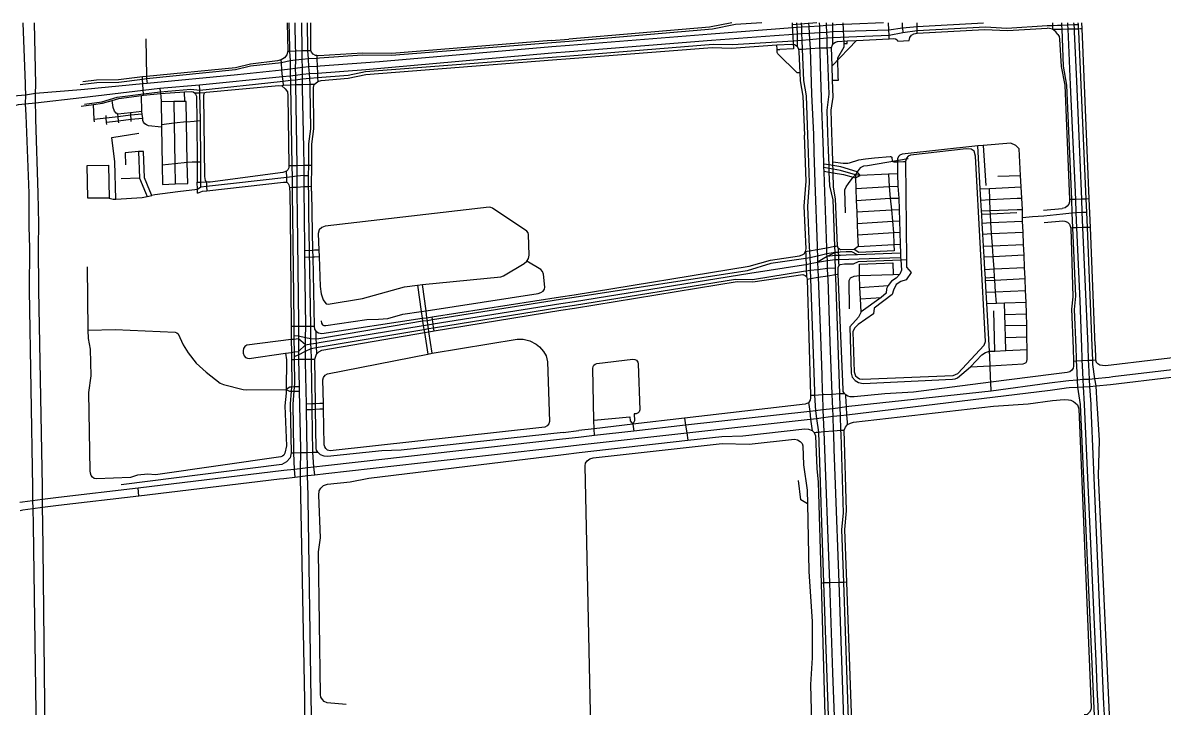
# Model space of a CAD drawing. Header units: inches. Extents: x 13438770 to 13446250, y 3670993 to 3675493.
# Drawn here: x 13440654 to 13442627, y 3674309 to 3675493 of the extents above; entities that cross this region are included whole.
import ezdxf

# ---------------------------------------------------------------- set-up
doc = ezdxf.new("R2010")
doc.units = ezdxf.units.IN
doc.header["$MEASUREMENT"] = 0

msp = doc.modelspace()

# ---------------------------------------------------------------- linework, layer by layer
for points in [[(13440654.4, 3675493.4), (13440658.3, 3675388.2), (13440658.5, 3675383.7), (13440658.7, 3675368.2), (13440658.6, 3675353.3)], [(13440676.4, 3675371), (13440676.9, 3675386.9), (13440674.3, 3675493.4)], [(13441110.9, 3675493.4), (13441112.1, 3675444.3), (13441110.3, 3675438), (13441106.8, 3675432.8), (13441101, 3675429.6), (13441094.7, 3675427.8), (13441047.7, 3675422.2), (13441021.8, 3675415.8), (13440868.1, 3675400.7), (13440860.9, 3675400.3), (13440819.4, 3675394.9), (13440781.6, 3675394.2), (13440757.9, 3675391.2)], [(13441114.2, 3675493.4), (13441115.2, 3675450.5), (13441115.3, 3675444.5), (13441116.2, 3675427.6), (13441116.5, 3675413.2), (13441116.5, 3675401.6), (13441116.7, 3675394.2), (13441116.7, 3675385.8), (13441119.2, 3675246.4), (13441119.5, 3675227.1), (13441119.5, 3675209.2), (13441119.7, 3675195)], [(13441124.5, 3675493.4), (13441125.2, 3675451.3), (13441125.3, 3675445), (13441125.3, 3675428.7), (13441125, 3675414.6)], [(13441137.4, 3675416.2), (13441137.3, 3675429.8), (13441137.2, 3675445.5), (13441136.6, 3675493.4)], [(13441148.3, 3675198.8), (13441148.1, 3675210.9), (13441148.2, 3675229.7), (13441148.3, 3675247), (13441148.4, 3675284.2), (13441152.3, 3675310.1), (13441151, 3675380.6), (13441150.9, 3675386.8), (13441150.2, 3675397.8), (13441149.6, 3675405.8), (13441148.7, 3675417.5), (13441147.8, 3675431), (13441146.9, 3675445.7), (13441146.3, 3675493.4)], [(13441567.2, 3675462.6), (13441292, 3675440.6), (13441241.4, 3675440.8), (13441165.2, 3675436.6), (13441162.3, 3675436.8), (13441160.1, 3675437.2), (13441156.3, 3675439.4), (13441153.1, 3675442.7), (13441152.1, 3675445.7), (13441151.9, 3675493.4)], [(13441879.7, 3675493.4), (13441840.9, 3675486), (13441597.9, 3675464.9)], [(13441931.3, 3675493.4), (13441885.9, 3675490.6), (13441846.3, 3675482.4), (13441598.6, 3675461)], [(13441983.7, 3675493.4), (13441983.8, 3675490.1), (13441986.4, 3675448.5), (13441962.7, 3675447.5)], [(13442026.3, 3675493.4), (13441983.8, 3675490.1)], [(13441991.6, 3675493.4), (13441992, 3675485.1), (13441992.3, 3675474.3), (13441992.4, 3675462.8), (13441992.4, 3675457.4), (13441992.5, 3675453.3)], [(13441999.6, 3675493.4), (13441999.9, 3675485.7), (13442000.2, 3675474.8), (13442000.5, 3675463.5), (13442001, 3675448.1), (13442003.3, 3675393.7), (13442008.1, 3675367.5), (13442010.3, 3675299.6)], [(13442012.2, 3675493.4), (13442012.6, 3675486.6)], [(13442031.5, 3675487.7), (13442031.4, 3675493.4)], [(13442141.7, 3675493.4), (13442087.1, 3675491.1), (13442059.8, 3675489.9), (13442053.7, 3675489.6), (13442043.1, 3675488.7), (13442031.5, 3675487.7)], [(13442045.7, 3675302.8), (13442044.4, 3675342.6), (13442048, 3675370.1), (13442044.9, 3675445.2), (13442044.6, 3675450.4), (13442044.3, 3675467.2), (13442043.6, 3675477.5), (13442043.1, 3675488.7), (13442043, 3675493.4)], [(13442053.7, 3675493.4), (13442053.7, 3675489.6), (13442053.6, 3675478.2), (13442053.6, 3675467.8), (13442053.5, 3675461.1), (13442053.5, 3675455.6)], [(13442063.7, 3675399.7), (13442062.8, 3675433.1), (13442073.7, 3675451.8), (13442073.5, 3675457.5), (13442072.1, 3675493.4)], [(13442151.5, 3675466), (13442151.4, 3675472.1), (13442151.1, 3675481.3), (13442150.5, 3675493.4)], [(13442174.7, 3675484.6), (13442174.5, 3675493.4)], [(13442174.7, 3675484.6), (13442199.9, 3675487.2), (13442314.8, 3675493.4)], [(13442200.1, 3675475.4), (13442200, 3675480.1), (13442199.9, 3675487.2), (13442199.7, 3675493.4)], [(13442424.5, 3675488.5), (13442428.7, 3675488.7), (13442433.9, 3675489), (13442442.3, 3675489.3)], [(13442433.8, 3675493.4), (13442433.9, 3675489), (13442434, 3675484.9), (13442434.1, 3675482.3)], [(13442442.3, 3675489.3), (13442449.3, 3675489.6), (13442459.9, 3675489.9), (13442471.2, 3675490.3), (13442478.5, 3675490.4)], [(13442449.2, 3675493.4), (13442449.3, 3675489.6), (13442449.7, 3675482.6), (13442452.5, 3675418.3), (13442458.1, 3675385.8), (13442466.8, 3675188.1), (13442467.5, 3675165.1), (13442468.6, 3675139), (13442473.4, 3675021.3), (13442471.1, 3674998.2), (13442474, 3674932.4)], [(13442459.8, 3675493.4), (13442459.9, 3675489.9), (13442460.2, 3675482.8), (13442464.6, 3675386)], [(13442475.8, 3675392.4), (13442472, 3675478), (13442471.7, 3675483.1), (13442471.2, 3675490.3), (13442471, 3675493.4)], [(13442502.3, 3674935.5), (13442494.3, 3675139.9), (13442493.2, 3675166.5), (13442492.3, 3675188.9), (13442479.1, 3675478.5), (13442478.9, 3675483.2), (13442478.5, 3675490.4), (13442478.3, 3675493.4)], [(13442507.7, 3674935.9), (13442499.5, 3675140), (13442497.4, 3675189.1), (13442485, 3675483.3), (13442484.5, 3675493.4)], [(13441844.1, 3675473.8), (13441599.2, 3675454.5)], [(13441599.6, 3675436.5), (13441847.4, 3675456.4), (13441880.6, 3675455.9), (13441986.4, 3675462.4), (13441992.4, 3675462.8), (13442000.5, 3675463.5), (13442014.1, 3675464.6), (13442031.8, 3675466.3), (13442044.3, 3675467.2), (13442053.6, 3675467.8), (13442151.4, 3675472.1), (13442175, 3675476.5), (13442200, 3675480.1), (13442318, 3675486.5), (13442354.9, 3675484.3), (13442424.5, 3675488.5)], [(13442012.6, 3675486.6), (13441999.9, 3675485.7), (13441992, 3675485.1), (13441844.1, 3675473.8)], [(13441844.6, 3675463.2), (13441953.2, 3675471.4), (13441986.3, 3675473.8), (13441992.3, 3675474.3), (13442000.2, 3675474.8), (13442013.2, 3675475.6)], [(13442031.5, 3675487.7), (13442012.6, 3675486.6)], [(13442012.6, 3675486.6), (13442013.2, 3675475.6)], [(13442013.2, 3675475.6), (13442031.6, 3675476.6)], [(13442013.2, 3675475.6), (13442014.1, 3675464.6), (13442015.1, 3675448.8), (13442017.6, 3675370.4)], [(13442031.6, 3675476.6), (13442031.5, 3675487.7)], [(13442031.6, 3675476.6), (13442043.6, 3675477.5), (13442053.6, 3675478.2), (13442151.1, 3675481.3), (13442174.7, 3675484.6)], [(13442035.2, 3675345.7), (13442033, 3675418.7), (13442032.1, 3675445.8), (13442031.9, 3675450), (13442031.8, 3675466.3), (13442031.6, 3675476.6)], [(13442052.5, 3675303.4), (13442051.6, 3675342.3), (13442055, 3675365.2), (13442053.8, 3675394.2), (13442053, 3675419.2), (13442052, 3675450.6), (13442053.5, 3675455.6), (13442056.2, 3675458.1), (13442058.7, 3675460.1), (13442062.4, 3675461.3), (13442078.7, 3675462), (13442095.1, 3675462.7), (13442151.5, 3675466), (13442159.9, 3675466.3), (13442162.6, 3675466), (13442165.3, 3675464), (13442166.4, 3675461.7), (13442186, 3675462.7), (13442187, 3675468.3), (13442190.2, 3675472), (13442194, 3675474.4), (13442200.1, 3675475.4), (13442316.4, 3675481.9), (13442355.8, 3675480), (13442424.7, 3675484.1)], [(13442174.7, 3675484.6), (13442175, 3675476.5)], [(13442443, 3675473.5), (13442439.4, 3675478.1), (13442434.1, 3675482.3), (13442428.8, 3675483.6), (13442424.7, 3675484.1)], [(13442434.1, 3675482.3), (13442437.6, 3675482.4), (13442442.6, 3675482.5)], [(13442442.6, 3675482.5), (13442449.7, 3675482.6), (13442460.2, 3675482.8), (13442471.7, 3675483.1), (13442478.9, 3675483.2), (13442482.3, 3675483.3), (13442485, 3675483.3)], [(13442443, 3675473.5), (13442445.3, 3675469.6), (13442446.2, 3675465.3), (13442448.8, 3675418), (13442455.1, 3675385.5), (13442463.1, 3675187.9), (13442463.3, 3675184), (13442462.2, 3675179.9), (13442459.1, 3675176.6), (13442455.5, 3675173.8), (13442450.6, 3675172.7)], [(13441568.3, 3675458.7), (13441291.4, 3675437.2), (13441240.8, 3675437.3), (13441167.2, 3675432.3), (13441162.4, 3675431.9), (13441147.8, 3675431), (13441137.3, 3675429.8), (13441125.3, 3675428.7), (13441116.2, 3675427.6), (13441101.5, 3675424.1), (13441047.8, 3675418.6), (13441022, 3675412.4), (13440868.3, 3675396.8), (13440861.2, 3675395.5), (13440820, 3675390.3), (13440782.3, 3675389.9), (13440753.6, 3675386.1)], [(13440866.6, 3675465.7), (13440868.1, 3675400.7), (13440868.3, 3675396.8), (13440869.1, 3675388.7)], [(13441568.8, 3675451.9), (13441270.8, 3675425.9)], [(13441567.2, 3675462.6), (13441597.9, 3675464.9)], [(13441598.6, 3675461), (13441568.3, 3675458.7)], [(13441599.2, 3675454.5), (13441568.8, 3675451.9)], [(13441599.2, 3675443.9), (13441844.6, 3675463.2)], [(13441600.3, 3675431.6), (13441845.7, 3675450.9), (13441879.1, 3675449.8), (13441957.7, 3675455.6), (13441983.5, 3675456.5), (13441988.1, 3675455.8), (13441992.5, 3675453.3), (13441994.7, 3675447.7), (13441995.3, 3675443), (13441997.2, 3675406.8), (13441997.6, 3675393.3), (13442002.5, 3675366.5), (13442005.3, 3675299.1)], [(13441997.2, 3675406.8), (13441992.8, 3675407), (13441959.2, 3675439.7), (13441958.4, 3675440.8), (13441958.1, 3675442.1), (13441958, 3675447.3), (13441957.7, 3675455.6)], [(13441994.7, 3675447.7), (13441997.8, 3675447.9), (13442001, 3675448.1), (13442015.1, 3675448.8), (13442031.9, 3675450), (13442044.6, 3675450.4), (13442048.8, 3675450.5), (13442052, 3675450.6)], [(13442053, 3675419.2), (13442095.1, 3675462.7)], [(13442073.5, 3675457.5), (13442078.9, 3675457.7)], [(13442078.9, 3675457.7), (13442078.8, 3675459.4), (13442078.7, 3675462)], [(13440760.7, 3675352.7), (13440791.1, 3675357), (13440817.3, 3675364.9), (13440862.7, 3675370.9), (13440891.7, 3675374.4), (13440944.5, 3675378.6), (13440960.2, 3675377), (13441098.9, 3675391.9), (13441104.2, 3675392.4), (13441116.7, 3675394.2), (13441125.6, 3675395.1), (13441137.6, 3675396.4), (13441150.2, 3675397.8), (13441163.8, 3675398.8), (13441216.3, 3675403.2), (13441246.5, 3675409.2), (13441569.4, 3675434.1)], [(13441104.6, 3675385.1), (13441104.2, 3675392.4), (13441103.3, 3675400.4), (13441101.8, 3675411.6), (13441101.5, 3675424.1), (13441101, 3675429.6)], [(13441112.1, 3675444.3), (13441115.3, 3675444.5), (13441125.3, 3675445), (13441137.2, 3675445.5), (13441146.9, 3675445.7), (13441152.1, 3675445.7)], [(13441162.3, 3675436.8), (13441162.4, 3675431.9), (13441163, 3675418.1), (13441163.3, 3675406.6), (13441163.8, 3675398.8), (13441164, 3675392)], [(13441247.2, 3675412.6), (13441568.8, 3675441.5)], [(13441568.8, 3675441.5), (13441599.2, 3675443.9)], [(13441569.4, 3675434.1), (13441599.6, 3675436.5)], [(13441569.6, 3675429.3), (13441600.3, 3675431.6)], [(13441958, 3675447.3), (13441962.7, 3675447.5)], [(13441125, 3675414.6), (13441116.5, 3675413.2), (13441101.8, 3675411.6), (13441025.4, 3675403.7)], [(13441137.4, 3675416.2), (13441125, 3675414.6)], [(13441125, 3675414.6), (13441125.4, 3675403.1), (13441125.6, 3675395.1), (13441125.7, 3675386.3), (13441128.1, 3675246.6), (13441128.1, 3675228.2), (13441128.1, 3675209.6), (13441127.9, 3675199)], [(13441125.4, 3675403.1), (13441137.6, 3675404.7), (13441149.6, 3675405.8), (13441163.3, 3675406.6), (13441247.2, 3675412.6)], [(13441270.8, 3675425.9), (13441168.1, 3675418.5), (13441163, 3675418.1), (13441148.7, 3675417.5), (13441137.4, 3675416.2)], [(13441137.6, 3675404.7), (13441137.4, 3675416.2)], [(13441153.4, 3675202.4), (13441153.4, 3675211), (13441153.6, 3675247), (13441153.8, 3675283.8), (13441157, 3675310.3), (13441156.7, 3675381.8), (13441158, 3675386.8), (13441164, 3675392), (13441170, 3675393.7), (13441216.7, 3675398), (13441247.3, 3675404.3), (13441569.6, 3675429.3)], [(13440862.9, 3675368.3), (13440862.7, 3675370.9), (13440862.3, 3675377.3), (13440861.8, 3675387.8), (13440861.2, 3675395.5), (13440860.9, 3675400.3)], [(13441025.4, 3675403.7), (13440869.1, 3675388.7)], [(13440959.9, 3675386.2), (13441097.4, 3675399.8), (13441103.3, 3675400.4), (13441116.5, 3675401.6), (13441125.4, 3675403.1)], [(13441139.8, 3675276.9), (13441137.7, 3675380.6), (13441137.6, 3675386.5), (13441137.6, 3675396.4), (13441137.6, 3675404.7)], [(13442053.8, 3675394.2), (13442063.8, 3675394.6), (13442063.7, 3675399.7)], [(13442495.5, 3674934.9), (13442486.3, 3675139.7), (13442485.4, 3675166.3), (13442484.8, 3675188.7), (13442475.8, 3675392.4)], [(13440676.4, 3675371), (13440658.7, 3675368.2), (13440645.2, 3675367.1), (13440634.9, 3675365.6)], [(13440658.6, 3675353.3), (13440676.2, 3675355.2), (13440756.1, 3675364.6), (13440862.3, 3675377.3), (13440891.1, 3675380.4), (13440959.9, 3675386.2)], [(13440681.9, 3675146.2), (13440680.9, 3675199.3), (13440676.6, 3675327.2), (13440676.5, 3675334.2), (13440676.2, 3675355.2), (13440676.4, 3675371)], [(13440869.1, 3675388.7), (13440861.8, 3675387.8), (13440760.8, 3675378.3), (13440754.6, 3675377.6), (13440676.4, 3675371)], [(13440755.3, 3675349.2), (13440776.3, 3675352.2), (13440791.8, 3675354.5), (13440808.5, 3675359.4), (13440820.3, 3675362.9), (13440859.1, 3675367.9), (13440862.9, 3675368.3), (13440892.1, 3675371), (13440933.8, 3675374.4), (13440945.2, 3675375), (13440948.4, 3675374.1), (13440950.7, 3675372.4), (13440952.9, 3675370.3), (13440954.2, 3675366.8), (13440954.9, 3675324.1), (13440955.5, 3675252.7), (13440955.6, 3675217.9)], [(13440891.1, 3675380.4), (13440891.7, 3675374.4), (13440892.1, 3675371), (13440892.6, 3675366.4), (13440893.1, 3675356.8)], [(13440934.3, 3675357.5), (13440933.8, 3675374.4)], [(13440950.7, 3675372.4), (13440960.4, 3675372.7), (13440969, 3675372.9)], [(13440961.8, 3675252.7), (13440961.1, 3675324.8), (13440960.4, 3675372.7), (13440960.2, 3675377), (13440959.9, 3675386.2)], [(13440967, 3675367.9), (13440967.4, 3675370.5), (13440969, 3675372.9), (13440971.2, 3675373.7), (13441096.7, 3675385.1), (13441102.1, 3675384.4), (13441107.9, 3675379.5), (13441111.6, 3675374.2), (13441112.5, 3675367.6), (13441114.2, 3675246.2), (13441114.1, 3675242.8), (13441112.3, 3675239.2), (13441109.7, 3675237.2), (13441103.5, 3675234.9), (13440978.2, 3675217.9), (13440974.8, 3675218), (13440971.8, 3675218.7), (13440970, 3675221.1), (13440968.7, 3675227.9), (13440967, 3675367.9)], [(13441158, 3675386.8), (13441150.9, 3675386.8), (13441137.6, 3675386.5), (13441125.7, 3675386.3), (13441116.7, 3675385.8), (13441104.6, 3675385.1), (13441102.1, 3675384.4)], [(13442017.6, 3675370.4), (13442020.5, 3675300.5)], [(13442464.6, 3675386), (13442473.5, 3675188.3), (13442474.3, 3675165.7), (13442475.3, 3675139.3), (13442480.8, 3675012.9)], [(13440637.2, 3675350.4), (13440642.8, 3675351.2), (13440647, 3675352), (13440658.6, 3675353.3)], [(13440658.6, 3675353.3), (13440659.2, 3675334.1), (13440664.7, 3675199.2), (13440664.7, 3675141.7)], [(13440777.9, 3675322.5), (13440777.7, 3675326.6), (13440776.3, 3675352.2)], [(13440860.2, 3675340), (13440840.1, 3675338), (13440818.6, 3675335.7), (13440815.5, 3675337.3), (13440812.9, 3675340.6), (13440810.6, 3675347.1), (13440808.5, 3675359.4)], [(13440861.9, 3675324.6), (13440861.5, 3675328.3), (13440860.7, 3675335.6), (13440860.2, 3675340), (13440859.1, 3675367.9)], [(13440893.1, 3675356.8), (13440893.7, 3675317.4), (13440893.8, 3675313.2), (13440894.9, 3675247.2), (13440895.5, 3675213.8), (13440917.3, 3675215), (13440939.2, 3675215.9), (13440938.5, 3675252), (13440937.4, 3675322.2), (13440936.8, 3675357.5), (13440934.3, 3675357.5), (13440915.2, 3675357.2), (13440893.1, 3675356.8)], [(13440915.2, 3675357.2), (13440915.8, 3675319.8), (13440916.8, 3675249.6), (13440917.3, 3675215)], [(13440860.7, 3675335.6), (13440840.4, 3675333.6), (13440819, 3675331.2), (13440798.4, 3675328.9), (13440777.7, 3675326.6)], [(13440799.2, 3675317.9), (13440799, 3675321.2), (13440798.4, 3675328.9), (13440798.2, 3675333.1)], [(13440820.2, 3675320.6), (13440819.8, 3675323.6), (13440819, 3675331.2), (13440818.6, 3675335.7)], [(13440840.1, 3675338), (13440840.4, 3675333.6), (13440841, 3675326.1), (13440841.2, 3675323.1)], [(13442037, 3675302), (13442035.2, 3675345.7)], [(13440861.5, 3675328.3), (13440841, 3675326.1), (13440819.8, 3675323.6), (13440799, 3675321.2)], [(13440893.8, 3675313.2), (13440871.6, 3675315.6), (13440868.1, 3675317), (13440865.1, 3675319), (13440863, 3675321.6), (13440861.9, 3675324.6)], [(13440937.4, 3675322.2), (13440915.8, 3675319.8), (13440893.7, 3675317.4)], [(13440937.4, 3675322.2), (13440950.3, 3675323.6), (13440954.9, 3675324.1), (13440961.1, 3675324.8)], [(13440815.2, 3675188.8), (13440813.3, 3675253.5), (13440808.2, 3675295.2), (13440854.7, 3675302.9)], [(13442006.4, 3675267.9), (13442005.3, 3675299.1)], [(13442010.3, 3675299.6), (13442011.5, 3675268.5)], [(13442020.5, 3675300.5), (13442021.4, 3675269.7)], [(13442037.9, 3675271.7), (13442037, 3675302)], [(13442046.9, 3675272.8), (13442045.7, 3675302.8)], [(13442053.4, 3675273.6), (13442052.5, 3675303.4)], [(13441140.3, 3675201.1), (13441140.3, 3675210.8), (13441140.7, 3675229.4), (13441140.3, 3675247), (13441139.8, 3675276.9)], [(13442039.7, 3675217.6), (13442039.1, 3675237.1), (13442038.9, 3675243.5), (13442038.7, 3675249.2), (13442037.9, 3675271.7)], [(13442081.8, 3674274.1), (13442073.3, 3674526.7), (13442070, 3674618), (13442072.4, 3674646.4), (13442068.5, 3674783.5), (13442068.3, 3674789.4), (13442067.5, 3674815), (13442067.1, 3674828.4), (13442066.4, 3674852.8), (13442059.1, 3675053.4), (13442058.9, 3675058.6), (13442058.7, 3675070.3), (13442058.4, 3675084.5), (13442058.3, 3675091.2), (13442058.1, 3675096.4), (13442057.8, 3675107.4), (13442054.6, 3675187.5), (13442049.1, 3675211.8), (13442048.1, 3675235.6), (13442048, 3675241.8), (13442047.7, 3675247.9), (13442046.9, 3675272.8)], [(13442160.1, 3675099.2), (13442099.2, 3675096.7), (13442091.2, 3675101.5), (13442068.1, 3675101.3), (13442065.7, 3675102.1), (13442063.5, 3675103.8), (13442062.1, 3675108.2), (13442058.7, 3675189.4), (13442055.6, 3675209.5), (13442054.6, 3675234.5), (13442054.5, 3675240.7), (13442054.4, 3675247), (13442054.4, 3675253.3), (13442053.4, 3675273.6)], [(13442262.1, 3674884.3), (13442270.2, 3674887.4), (13442315.8, 3674936.5), (13442317.9, 3674942.7), (13442300.7, 3675263.2), (13442298.3, 3675271.5), (13442293.1, 3675275), (13442284.8, 3675275.6), (13442188.6, 3675264.5), (13442184.3, 3675263.1), (13442181.6, 3675259.5), (13442180, 3675253.9), (13442181.5, 3675084.4), (13442181.8, 3675071.4), (13442189.6, 3675062.3), (13442181.1, 3675049.4), (13442172, 3675046.2), (13442163.8, 3675041.1), (13442158.9, 3675031.8), (13442157, 3675024.2), (13442125.8, 3675000.3), (13442124.6, 3674990.9), (13442098.2, 3674972.2), (13442091.8, 3674966), (13442088.6, 3674959.6), (13442091, 3674890.2), (13442093.4, 3674883.3), (13442096.1, 3674881), (13442100.2, 3674878.4), (13442105.2, 3674877.5), (13442262.1, 3674884.3)], [(13442291.9, 3674898.9), (13442326.3, 3674900.6), (13442383.4, 3674904.4), (13442385.8, 3674905.5), (13442388.2, 3674906.6), (13442389.7, 3674908.8), (13442389.8, 3674911.5), (13442389.8, 3674929), (13442389.7, 3674951.1), (13442389.4, 3674971.3), (13442388.9, 3674990.9), (13442388.2, 3675010.9), (13442387.3, 3675031), (13442386.5, 3675051.4), (13442385.6, 3675070.7), (13442384.7, 3675092.3), (13442383.9, 3675110.2), (13442383, 3675131.6), (13442382.2, 3675150.6), (13442381.9, 3675156.8), (13442381.9, 3675171), (13442380.8, 3675190.7), (13442379.7, 3675210.1), (13442378.6, 3675229.9), (13442376, 3675275.7), (13442370.3, 3675281.6), (13442361.6, 3675285.3), (13442314, 3675281.4), (13442304.6, 3675280.6), (13442173.9, 3675266.7), (13442170.1, 3675265), (13442167.6, 3675262.2), (13442166.1, 3675258.6), (13442165.8, 3675253.5), (13442166, 3675232.3)], [(13442327.6, 3674857), (13442327.1, 3674872.8), (13442326.8, 3674880.7), (13442326.3, 3674900.6), (13442325.5, 3674916.2), (13442325.1, 3674926), (13442320.4, 3675008.2), (13442319.3, 3675027.8), (13442318.1, 3675048.3), (13442317.9, 3675052.5), (13442317, 3675067.5), (13442315.7, 3675089.3), (13442314.7, 3675107.3), (13442313.4, 3675128.5), (13442312.3, 3675147.5), (13442311.5, 3675162.3), (13442311.1, 3675168.4), (13442310, 3675187.2), (13442308.9, 3675206.6), (13442304.6, 3675280.6)], [(13442314, 3675281.4), (13442318.5, 3675212.2)], [(13440863, 3675271.2), (13440854.4, 3675270.8), (13440831.2, 3675268.6), (13440831.9, 3675248.3)], [(13440854.4, 3675270.8), (13440855.7, 3675224.8), (13440866.3, 3675200.2), (13440869.2, 3675193.6)], [(13440877.3, 3675195.3), (13440874, 3675202.9), (13440864.3, 3675225.5), (13440863, 3675271.2)], [(13440961.8, 3675252.7), (13440955.5, 3675252.7), (13440946.9, 3675252.4), (13440938.5, 3675252), (13440916.8, 3675249.6), (13440894.9, 3675247.2)], [(13440962.2, 3675209.6), (13440962.1, 3675218.2), (13440961.8, 3675252.7)], [(13441607.2, 3675023.2), (13441909.4, 3675072.7), (13441946.7, 3675083.1), (13441996.8, 3675091.1), (13442001.3, 3675092.6), (13442004.4, 3675094.5), (13442007.1, 3675098.3), (13442007.9, 3675102.9), (13442004.6, 3675176.6), (13442008, 3675219.6), (13442006.4, 3675267.9)], [(13442011.5, 3675268.5), (13442013.1, 3675217), (13442010.6, 3675175.8), (13442013.5, 3675105.9), (13442013.8, 3675099.5), (13442014.5, 3675087.4), (13442014.8, 3675077.4), (13442015.2, 3675065.8), (13442015.8, 3675051.6), (13442022.6, 3674856.3), (13442022.8, 3674850.3), (13442024.1, 3674823), (13442026.1, 3674809.9), (13442029.5, 3674786.3), (13442038.1, 3674525.7), (13442046.6, 3674280.2)], [(13442021.4, 3675269.7), (13442023.1, 3675217.5)], [(13442054.4, 3675253.3), (13442072.1, 3675250.8), (13442079.9, 3675251), (13442083.1, 3675251.6), (13442099.3, 3675256.7), (13442110.7, 3675258.7), (13442126.3, 3675260.4), (13442153.4, 3675262.7), (13442154.6, 3675262.4), (13442155.9, 3675261.3), (13442156.4, 3675260.2), (13442156.6, 3675255.8), (13442156.9, 3675254.6), (13442157.9, 3675253.6), (13442159.6, 3675253)], [(13442184.2, 3675258.2), (13442114.1, 3675246.4)], [(13442159.6, 3675253), (13442165.8, 3675253.5), (13442176.2, 3675253.7)], [(13442176.2, 3675253.7), (13442180, 3675253.9)], [(13440803.6, 3675190.6), (13440766.9, 3675190.2), (13440765.4, 3675246.8), (13440802.2, 3675247.6), (13440803.6, 3675190.6)], [(13441110.3, 3675217.9), (13441110.4, 3675226.1), (13441109.7, 3675237.2)], [(13441153.6, 3675247), (13441148.3, 3675247), (13441140.3, 3675247), (13441128.1, 3675246.6), (13441119.2, 3675246.4), (13441114.2, 3675246.2)], [(13442101.2, 3675229.6), (13442096.5, 3675236), (13442068.2, 3675244.7), (13442054.4, 3675247), (13442047.7, 3675247.9), (13442038.7, 3675249.2)], [(13442101.2, 3675229.6), (13442093.2, 3675231), (13442067.2, 3675238.2), (13442054.5, 3675240.7), (13442048, 3675241.8), (13442038.9, 3675243.5)], [(13442039.1, 3675237.1), (13442048.1, 3675235.6), (13442054.6, 3675234.5), (13442072.8, 3675231.4), (13442089.4, 3675226.8), (13442093.4, 3675225.7), (13442101.2, 3675229.6)], [(13442166, 3675232.3), (13442166.3, 3675211.3), (13442168.1, 3675190.6), (13442168.8, 3675170.9), (13442169.4, 3675151.3), (13442170, 3675131.7), (13442170.6, 3675110.7), (13442171.1, 3675095.6), (13442171.3, 3675088.1), (13442171.5, 3675083.9), (13442172.6, 3675065.9), (13442170.1, 3675059.2), (13442163.4, 3675052.3), (13442155.5, 3675046.8), (13442149.6, 3675039.7), (13442147.1, 3675033.6), (13442146.4, 3675026.4), (13442138, 3675018.6), (13442102.9, 3674993.8), (13442098.5, 3674985.1), (13442083.3, 3674968.3), (13442086.1, 3674888.2), (13442087.5, 3674881.4), (13442092.7, 3674875.4), (13442098.6, 3674872.2), (13442106.4, 3674870.2), (13442261.1, 3674877.9), (13442265.6, 3674878.5), (13442269.7, 3674880.1), (13442291.9, 3674898.9), (13442311.9, 3674920), (13442318.1, 3674924), (13442325.1, 3674926), (13442334.2, 3674926.4), (13442353.1, 3674927.3), (13442389.8, 3674929)], [(13442114.1, 3675246.4), (13442107.1, 3675245.5), (13442101.2, 3675242.7), (13442096.5, 3675236), (13442093.2, 3675231)], [(13442166, 3675232.3), (13442150.2, 3675231.8), (13442101.2, 3675229.6)], [(13440855.7, 3675224.8), (13440824.5, 3675223.8)], [(13440955.6, 3675217.9), (13440962.1, 3675218.2), (13440971.8, 3675218.7)], [(13440956.2, 3675198.9), (13440955.9, 3675205.5), (13440955.6, 3675217.9)], [(13440956.2, 3675198.9), (13440965, 3675202.3), (13440972.3, 3675203.1), (13441104.9, 3675218.1), (13441107.9, 3675218.3), (13441110.3, 3675217.9), (13441112.6, 3675216), (13441114, 3675213.5), (13441115.3, 3675208.9), (13441115.5, 3675198.5)], [(13441018.5, 3675215.9), (13440972, 3675210.7), (13440962.2, 3675209.6)], [(13440971.8, 3675218.7), (13440972, 3675210.7), (13440972.3, 3675203.1)], [(13441140.7, 3675229.4), (13441128.1, 3675228.2), (13441119.5, 3675227.1), (13441110.4, 3675226.1), (13441018.5, 3675215.9)], [(13441140.7, 3675229.4), (13441148.2, 3675229.7)], [(13442023.1, 3675217.5), (13442027.1, 3675108), (13442027.3, 3675101.9), (13442027.6, 3675090), (13442027.8, 3675079.9)], [(13442044.7, 3675083), (13442044.3, 3675089.6), (13442044.1, 3675094.2), (13442043.6, 3675104.9), (13442039.7, 3675217.6)], [(13442075, 3675204.6), (13442077, 3675210.2), (13442081, 3675215.7), (13442089.4, 3675226.8), (13442093.2, 3675231)], [(13442093.2, 3675231), (13442093.4, 3675225.7), (13442094, 3675207.1), (13442094.8, 3675186.5), (13442095.5, 3675166.7), (13442096.3, 3675146.6), (13442097, 3675127.2), (13442097.8, 3675107.1), (13442159.7, 3675110.4), (13442170.6, 3675110.7)], [(13442150.2, 3675231.8), (13442151.5, 3675210.8), (13442153.4, 3675190.2), (13442155.8, 3675170.4), (13442157.5, 3675150.8), (13442158.8, 3675131.3), (13442159.7, 3675110.4), (13442160.1, 3675099.2)], [(13442339.2, 3675228.4), (13442378.6, 3675229.9)], [(13440803.6, 3675190.6), (13440810.6, 3675188.5), (13440815.2, 3675188.8), (13440860.8, 3675191.8), (13440869.2, 3675193.6), (13440877.3, 3675195.3)], [(13440922, 3675201.3), (13440882.6, 3675196.3), (13440877.3, 3675195.3)], [(13440962.2, 3675209.6), (13440955.9, 3675205.5), (13440922, 3675201.3)], [(13441115.3, 3675208.9), (13441119.5, 3675209.2), (13441128.1, 3675209.6), (13441140.3, 3675210.8), (13441148.1, 3675210.9), (13441153.4, 3675211)], [(13441115.5, 3675198.5), (13441116.1, 3675159.8)], [(13441119.7, 3675195), (13441120.1, 3675160.4)], [(13441127.9, 3675199), (13441128.5, 3675162.4)], [(13441141.1, 3675163.9), (13441140.3, 3675201.1)], [(13441148.8, 3675164.5), (13441148.3, 3675198.8)], [(13441153.4, 3675202.4), (13441153.7, 3675165.1)], [(13442076, 3675165.4), (13442075, 3675204.6)], [(13442094, 3675207.1), (13442151.5, 3675210.8), (13442166.3, 3675211.3)], [(13442308.9, 3675206.6), (13442324.9, 3675207.3), (13442379.7, 3675210.1)], [(13442336.8, 3675008.9), (13442335.5, 3675028.4), (13442334.1, 3675049), (13442333.8, 3675053.5), (13442332.8, 3675068.4), (13442331.3, 3675089.9), (13442330.1, 3675108), (13442328.6, 3675129.2), (13442327.3, 3675148.3), (13442326.5, 3675162.9), (13442326.2, 3675169), (13442325.8, 3675188.1), (13442324.9, 3675207.3)], [(13441529.1, 3675091.7), (13441528.3, 3675127.5), (13441527.5, 3675130.8), (13441525.3, 3675133.5), (13441466.1, 3675173.3), (13441463.3, 3675174.5), (13441460, 3675174.8), (13441176.8, 3675142.1), (13441171.1, 3675139.8), (13441166.5, 3675135.8), (13441164.6, 3675129.2), (13441165.7, 3675100.8), (13441166.2, 3675089.5), (13441168.1, 3675038.1), (13441170, 3675025.2), (13441173.4, 3675014.8), (13441176.4, 3675010.5), (13441178.8, 3675008.1), (13441181.8, 3675007.6), (13441241.6, 3675017.3), (13441314.1, 3675037), (13441336.4, 3675039.9), (13441344.9, 3675041.2), (13441480.5, 3675054.7), (13441485.3, 3675056.4), (13441520.6, 3675077.3), (13441525.5, 3675081.6), (13441528.1, 3675086), (13441529.1, 3675091.7)], [(13442094.8, 3675186.5), (13442153.4, 3675190.2), (13442168.1, 3675190.6)], [(13442310, 3675187.2), (13442325.8, 3675188.1), (13442372.6, 3675190.4), (13442380.8, 3675190.7)], [(13442497.4, 3675189.1), (13442492.3, 3675188.9), (13442484.8, 3675188.7), (13442473.5, 3675188.3), (13442466.8, 3675188.1), (13442463.1, 3675187.9)], [(13441116.1, 3675159.8), (13441118.1, 3674969.6), (13441118.3, 3674946.1), (13441118.5, 3674924.1), (13441118.7, 3674911.9), (13441119.1, 3674868.7), (13441118.8, 3674864.2), (13441118.3, 3674857), (13441116.6, 3674835.2), (13441117.8, 3674750.6), (13441116.3, 3674741.7), (13441110.1, 3674734.9), (13441102, 3674730.1), (13440824.2, 3674695.3)], [(13441120.1, 3675160.4), (13441122.6, 3674975.1), (13441122.7, 3674969.6), (13441122.6, 3674952.5), (13441122.8, 3674946.5), (13441123, 3674924.7), (13441123, 3674916.7), (13441123, 3674912), (13441123.9, 3674869.7), (13441123.4, 3674864.3), (13441122.8, 3674857), (13441120.7, 3674834.5), (13441121.9, 3674756.8), (13441122, 3674750.7), (13441123, 3674721.9), (13441124.3, 3674708.5)], [(13441128.5, 3675162.4), (13441130.7, 3674975.1), (13441130.7, 3674969.6), (13441130.9, 3674951.9), (13441130.9, 3674947.2)], [(13441142.7, 3674937.3), (13441142.9, 3674949.2), (13441143.3, 3674969.6), (13441141.8, 3675088.5), (13441141.7, 3675099.5), (13441141.1, 3675163.9)], [(13441158.9, 3674712.7), (13441157.1, 3674725.8), (13441155.4, 3674751.4), (13441154.3, 3674825.6), (13441154.3, 3674835), (13441153, 3674906.5), (13441152.9, 3674912.4), (13441152.5, 3674930.6), (13441152.3, 3674938.8), (13441152.1, 3674947.2), (13441151.8, 3674969.6), (13441148.8, 3675164.5)], [(13441153.7, 3675165.1), (13441155.2, 3675100.3), (13441155.4, 3675089.2), (13441157.8, 3674969.6), (13441158.4, 3674964.3), (13441160.5, 3674960.5), (13441165, 3674957.7), (13441171.2, 3674956.8), (13441344.6, 3674982.9), (13441352.7, 3674984), (13441361.6, 3674985.3), (13441583.7, 3675020)], [(13442095.5, 3675166.7), (13442155.8, 3675170.4), (13442168.8, 3675170.9)], [(13442311.1, 3675168.4), (13442326.2, 3675169), (13442372.9, 3675170.7), (13442381.9, 3675171)], [(13442326.5, 3675162.9), (13442311.5, 3675162.3)], [(13442372.4, 3675165.2), (13442326.5, 3675162.9)], [(13442381.9, 3675156.8), (13442399.3, 3675158.6), (13442418.9, 3675160.2)], [(13442418.4, 3675169.7), (13442450.6, 3675172.7)], [(13442418.9, 3675160.2), (13442451.6, 3675163.6)], [(13442451.6, 3675163.6), (13442467.5, 3675165.1), (13442474.3, 3675165.7), (13442485.4, 3675166.3), (13442493.2, 3675166.5)], [(13440664.7, 3675141.7), (13440666, 3675104.1)], [(13440681.6, 3675106.7), (13440681.9, 3675146.2)], [(13442096.3, 3675146.6), (13442157.5, 3675150.8), (13442169.4, 3675151.3)], [(13442312.3, 3675147.5), (13442327.3, 3675148.3), (13442382.2, 3675150.6)], [(13442419.3, 3675148.3), (13442451.6, 3675151.3)], [(13442451.6, 3675151.3), (13442455, 3675151), (13442459.5, 3675149.1), (13442463, 3675145.5), (13442465.6, 3675138.8), (13442469.2, 3675020.1), (13442466.7, 3674998.6), (13442469.4, 3674931)], [(13442499.5, 3675140), (13442494.3, 3675139.9), (13442486.3, 3675139.7), (13442475.3, 3675139.3), (13442468.6, 3675139), (13442465.6, 3675138.8)], [(13442097, 3675127.2), (13442158.8, 3675131.3), (13442170, 3675131.7)], [(13442313.4, 3675128.5), (13442328.6, 3675129.2), (13442383, 3675131.6)], [(13440666, 3675104.1), (13440665, 3675031.3), (13440671, 3674690.6), (13440671.1, 3674667.6), (13440671.3, 3674654.2), (13440672.1, 3674626.9), (13440672.7, 3674583.2), (13440677.4, 3674262.5), (13440678, 3674136.6), (13440679.2, 3674082.1), (13440682.9, 3673876.9), (13440682.3, 3673855.2), (13440682.3, 3673837.9), (13440682, 3673814.6), (13440688.1, 3673418.3), (13440677.7, 3673351.6), (13440680.1, 3673228.4)], [(13440687.9, 3673229.1), (13440686.8, 3673351.5), (13440705.1, 3673419.2), (13440699, 3673817), (13440698.4, 3673839.5), (13440699.1, 3673857.1), (13440699, 3673876.9), (13440694.9, 3674081.7), (13440692.9, 3674263.7), (13440689.2, 3674585.2), (13440688.8, 3674628.3), (13440688.4, 3674656.6), (13440688.1, 3674670), (13440688, 3674692.4), (13440682, 3675031.6), (13440681.6, 3675106.7)], [(13441165.7, 3675100.8), (13441158.5, 3675100.5), (13441155.2, 3675100.3), (13441141.7, 3675099.5)], [(13442058.1, 3675096.4), (13442044.1, 3675094.2), (13442027.6, 3675090), (13442014.5, 3675087.4), (13442007.5, 3675086.3), (13441947.1, 3675077.4), (13441906.1, 3675065.2), (13441607.3, 3675018.7)], [(13442007.1, 3675098.3), (13442010.1, 3675098.9), (13442013.8, 3675099.5), (13442027.3, 3675101.9), (13442043.6, 3675104.9), (13442057.8, 3675107.4), (13442060.2, 3675107.8), (13442062.1, 3675108.2)], [(13442007.1, 3675098.3), (13442007.3, 3675094), (13442007.5, 3675086.3), (13442007.9, 3675076.1), (13442008.3, 3675064.9), (13442008.5, 3675058.6), (13442008.7, 3675055)], [(13442097.1, 3675092.4), (13442087.2, 3675097.9), (13442077.5, 3675097.6), (13442067.1, 3675097), (13442063.7, 3675096.7), (13442058.1, 3675096.4), (13442044.3, 3675089.6)], [(13442171.1, 3675095.6), (13442097.1, 3675092.4), (13442077.3, 3675091.7), (13442067.4, 3675091.4), (13442063.8, 3675091.4), (13442058.3, 3675091.2), (13442044.3, 3675089.6)], [(13442063.5, 3675103.8), (13442063.6, 3675100.5), (13442063.7, 3675096.7), (13442063.8, 3675091.4), (13442064, 3675084.6), (13442064.2, 3675079.2), (13442064.3, 3675073.7)], [(13442097.8, 3675107.1), (13442091.2, 3675101.5)], [(13442314.7, 3675107.3), (13442330.1, 3675108), (13442383.9, 3675110.2)], [(13444473.2, 3675108.2), (13443924.1, 3675044.5), (13443534.3, 3674999), (13443528.1, 3674998.3), (13443515.4, 3674996.8), (13443502.5, 3674995.1), (13443475.2, 3674990.5), (13443459.2, 3674988.6), (13443451.5, 3674987.8), (13442954.2, 3674930.6), (13442538.2, 3674881.5), (13442531.7, 3674880.7), (13442507, 3674878.6), (13442497.8, 3674877.3), (13442486.2, 3674877.1), (13442476.3, 3674876.1), (13442461.9, 3674874.8)], [(13442462.5, 3674863.2), (13442476.8, 3674863.9), (13442486.9, 3674864.3), (13442498.4, 3674865), (13442509.5, 3674866.2), (13442533.8, 3674868.7), (13442955.5, 3674919), (13443445.3, 3674974.7), (13443453, 3674975.6), (13443463.4, 3674976.8), (13443477.1, 3674978.4), (13443504.5, 3674982.8), (13443519.8, 3674984.5), (13443529.5, 3674985.6), (13443925.4, 3675031.4), (13444474.9, 3675094.8)], [(13441141.8, 3675088.5), (13441155.4, 3675089.2), (13441158.6, 3675089.3), (13441166.2, 3675089.5)], [(13441170.1, 3674978.6), (13441170.6, 3674974.5), (13441172.2, 3674971.6), (13441174.5, 3674970.3), (13441177.9, 3674970.2), (13441248.8, 3674981.1), (13441269.1, 3674981.3), (13441285.1, 3674982.8), (13441310.9, 3674989.9), (13441342.9, 3674994.5), (13441351.1, 3674996), (13441545.2, 3675026), (13441549.7, 3675027.5), (13441553.4, 3675029.8), (13441556, 3675033), (13441556.3, 3675036.7), (13441554.2, 3675059.1), (13441552.7, 3675064), (13441549.5, 3675067.4), (13441525.5, 3675081.6)], [(13441910.5, 3675060.6), (13442003.4, 3675075.3), (13442007.9, 3675076.1), (13442014.8, 3675077.4), (13442027.8, 3675079.9)], [(13442044.3, 3675089.6), (13442027.8, 3675079.9)], [(13442027.8, 3675079.9), (13442044.7, 3675083)], [(13442027.8, 3675079.9), (13442028.4, 3675067), (13442029, 3675053.8), (13442032.7, 3674951.5)], [(13442044.7, 3675083), (13442058.4, 3675084.5), (13442064, 3675084.6), (13442152.5, 3675087.6), (13442171.3, 3675088.1)], [(13442049.6, 3674942), (13442045.9, 3675051), (13442045.7, 3675056.4), (13442045.2, 3675069.3), (13442044.7, 3675083)], [(13442431.7, 3674885.7), (13442327.1, 3674872.8), (13442193.9, 3674855.3), (13442144.3, 3674852.6), (13442091.1, 3674847), (13442084.3, 3674847.4), (13442080, 3674848.5), (13442076.5, 3674850.6), (13442074.1, 3674853.2), (13442072.3, 3674856.4), (13442071.9, 3674860.1), (13442063.7, 3675059.3), (13442063.3, 3675070.7), (13442064.3, 3675073.7), (13442067, 3675075.9), (13442074.2, 3675077), (13442090, 3675077), (13442098.8, 3675081.2), (13442171.5, 3675083.9), (13442181.5, 3675084.4)], [(13442100.2, 3675076.6), (13442158, 3675078.5), (13442158.5, 3675058.6)], [(13442102.9, 3674993.8), (13442101.8, 3675016.8), (13442100.9, 3675035.9), (13442100.2, 3675056.6), (13442100.2, 3675076.6)], [(13442315.7, 3675089.3), (13442331.3, 3675089.9), (13442384.7, 3675092.3)], [(13441109.5, 3674860.1), (13441109.2, 3674853.4), (13441107.3, 3674831.5), (13441109.7, 3674762.6), (13441107.3, 3674749.7), (13441105.3, 3674746.2), (13441103.2, 3674745), (13441100, 3674743.6), (13440883.7, 3674712.3), (13440870.1, 3674713.4), (13440852.2, 3674711.9), (13440840.1, 3674707.6), (13440781.5, 3674705.4), (13440777.8, 3674706), (13440774.7, 3674708.2), (13440772.3, 3674711.3), (13440771.2, 3674715.1), (13440770.7, 3674719.6), (13440768.3, 3674855), (13440772.3, 3674883.7), (13440771.2, 3674929.6), (13440767.6, 3674948), (13440767.4, 3674962.6), (13440766.1, 3675072)], [(13441607.5, 3675012.2), (13441910.5, 3675060.6)], [(13441607.7, 3675005.8), (13441886.1, 3675050.6), (13441915.5, 3675050.1), (13442003.6, 3675064.3), (13442008.3, 3675064.9), (13442015.2, 3675065.8), (13442028.4, 3675067), (13442045.2, 3675069.3), (13442058.7, 3675070.3)], [(13441607.8, 3675000.4), (13441889.1, 3675046.2), (13441916.2, 3675045.8), (13442002.3, 3675058.3), (13442006.4, 3675057), (13442008.7, 3675055), (13442010.1, 3675050.7), (13442015.6, 3674849.9), (13442015.7, 3674845.7), (13442015.3, 3674841.2), (13442012.3, 3674837.1), (13442006.2, 3674834.8), (13441798, 3674810.4), (13441708.8, 3674800), (13441641.8, 3674792.1), (13441615.3, 3674789)], [(13442010.1, 3675050.7), (13442013, 3675051.2), (13442015.8, 3675051.6), (13442029, 3675053.8), (13442045.7, 3675056.4), (13442058.9, 3675058.6), (13442061.6, 3675059), (13442063.7, 3675059.3)], [(13442083.2, 3674999.3), (13442082.2, 3675048.2), (13442084.9, 3675052.9), (13442090.8, 3675055.8), (13442100.2, 3675056.6), (13442158.5, 3675058.6), (13442170.1, 3675059.2)], [(13442317, 3675067.5), (13442332.8, 3675068.4), (13442385.6, 3675070.7)], [(13441336.4, 3675039.9), (13441342.9, 3674994.5), (13441344.6, 3674982.9), (13441345.3, 3674977.7), (13441346.4, 3674970.3), (13441347.4, 3674963.7), (13441348.3, 3674958.3), (13441354.3, 3674921.1)], [(13441361.6, 3674922.6), (13441356.1, 3674959.8), (13441355.3, 3674965.2), (13441354.3, 3674971.5), (13441353.4, 3674978.8), (13441352.7, 3674984), (13441351.1, 3674996), (13441344.9, 3675041.2)], [(13442100.9, 3675035.9), (13442149.6, 3675039.7)], [(13442333.8, 3675053.5), (13442317.9, 3675052.5)], [(13442318.1, 3675048.3), (13442334.1, 3675049), (13442386.5, 3675051.4)], [(13441583.8, 3675015.2), (13441362.4, 3674980), (13441353.4, 3674978.8), (13441345.3, 3674977.7), (13441166, 3674947.6), (13441160.9, 3674946.8), (13441152.1, 3674947.2), (13441142.9, 3674949.2), (13441130.9, 3674951.9), (13441122.6, 3674952.5)], [(13441583.7, 3675020), (13441607.2, 3675023.2)], [(13441607.3, 3675018.7), (13441583.8, 3675015.2)], [(13442101.8, 3675016.8), (13442138, 3675018.6)], [(13442319.3, 3675027.8), (13442335.5, 3675028.4), (13442387.3, 3675031)], [(13443446.8, 3675015.6), (13443446.2, 3675013), (13443443.3, 3675010.6), (13443438.6, 3675009), (13443360.3, 3675001.6), (13443334.3, 3674997.3), (13443307.8, 3674991.1), (13442741.8, 3674921.4), (13442699.2, 3674921.7), (13442525.3, 3674900.8), (13442520.2, 3674901.1), (13442515.6, 3674902.1), (13442512.3, 3674904.4)], [(13441123, 3674916.7), (13441130.8, 3674919.6), (13441142.7, 3674926.2), (13441152.5, 3674930.6), (13441161.4, 3674932.6), (13441347.4, 3674963.7), (13441355.3, 3674965.2), (13441364.3, 3674966.7), (13441584.1, 3675002)], [(13441142.7, 3674937.3), (13441152.3, 3674938.8), (13441161.1, 3674940.1), (13441166.6, 3674941), (13441346.4, 3674970.3), (13441354.3, 3674971.5), (13441363.4, 3674973.1), (13441584, 3675008.3)], [(13441587.9, 3674785.8), (13441307.9, 3674755), (13441274.7, 3674753.7), (13441181.1, 3674744.3), (13441175, 3674744.6), (13441168.8, 3674747.1), (13441164, 3674751.6), (13441161.8, 3674754.9), (13441161.3, 3674758.1), (13441160.2, 3674825.9), (13441160.1, 3674835.3), (13441158.9, 3674912.5), (13441161.7, 3674920.7), (13441166.1, 3674925.1), (13441170.9, 3674927.9), (13441348.3, 3674958.3), (13441356.1, 3674959.8), (13441365.1, 3674961.3), (13441584.2, 3674996.7)], [(13441584, 3675008.3), (13441607.5, 3675012.2)], [(13441584.1, 3675002), (13441607.7, 3675005.8)], [(13441584.2, 3674996.7), (13441607.8, 3675000.4)], [(13442320.4, 3675008.2), (13442336.8, 3675008.9), (13442350.6, 3675009.5), (13442388.2, 3675010.9)], [(13442334.2, 3674926.4), (13442332.6, 3674996)], [(13442353.1, 3674927.3), (13442352.7, 3674950), (13442352.3, 3674970.3), (13442351.6, 3674989.3), (13442350.6, 3675009.5)], [(13442480.8, 3675012.9), (13442484.2, 3674932.8)], [(13441365.1, 3674961.3), (13441364.3, 3674966.7), (13441363.4, 3674973.1), (13441362.4, 3674980), (13441361.6, 3674985.3)], [(13442351.6, 3674989.3), (13442388.9, 3674990.9)], [(13440767.4, 3674962.6), (13440814.1, 3674963.6), (13440917.8, 3674958.9), (13440920.7, 3674957.7), (13440922.7, 3674955.8), (13440931.4, 3674936.9), (13440940.1, 3674923.2), (13440954.1, 3674905.4), (13440970.9, 3674889.6), (13440995.5, 3674871.1), (13441000.9, 3674868.3), (13441035, 3674859.9), (13441041.4, 3674859.5), (13441109.5, 3674860.1)], [(13441118.1, 3674969.6), (13441120.4, 3674969.6), (13441122.7, 3674969.6), (13441130.7, 3674969.6), (13441143.3, 3674969.6), (13441151.8, 3674969.6), (13441155.9, 3674969.6), (13441157.8, 3674969.6)], [(13441160.5, 3674960.5), (13441160.6, 3674956.8), (13441160.9, 3674946.8), (13441161.1, 3674940.1), (13441161.4, 3674932.6), (13441161.6, 3674924), (13441161.7, 3674920.7)], [(13442352.3, 3674970.3), (13442389.4, 3674971.3)], [(13441130.9, 3674947.2), (13441122.8, 3674946.5), (13441118.3, 3674946.1), (13441041.3, 3674936.5), (13441038.2, 3674934.3), (13441035.4, 3674930.7), (13441034.8, 3674926.7), (13441034.9, 3674922.4), (13441036.6, 3674918.2), (13441039.3, 3674915.3), (13441042.6, 3674913.9), (13441045.7, 3674913.4), (13441108.5, 3674922.8), (13441118.5, 3674924.1), (13441123, 3674924.7), (13441130.8, 3674925.7)], [(13441130.9, 3674947.2), (13441130.8, 3674925.7), (13441130.8, 3674919.6), (13441130.8, 3674912.1), (13441131.8, 3674864.6), (13441131.9, 3674857.3), (13441134.1, 3674757.2), (13441134.2, 3674750.9), (13441133.6, 3674723.1)], [(13441130.8, 3674925.7), (13441142.7, 3674937.3)], [(13441142.7, 3674937.3), (13441130.9, 3674947.2)], [(13441146.5, 3674711.2), (13441146.3, 3674724.6), (13441145.9, 3674751.2), (13441144.5, 3674825.1), (13441144.3, 3674834.5), (13441142.9, 3674907.2), (13441142.8, 3674912.2), (13441142.7, 3674926.2), (13441142.7, 3674937.3)], [(13441181.1, 3674886.8), (13441354.3, 3674921.1), (13441361.6, 3674922.6), (13441508.5, 3674947), (13441519.2, 3674946.7), (13441530.3, 3674944), (13441541.7, 3674938.4), (13441547.5, 3674933.5), (13441554, 3674925.8), (13441558.8, 3674918.1), (13441561.3, 3674907.8), (13441564.6, 3674804.5), (13441563.4, 3674800.3), (13441560.4, 3674796.9), (13441556.6, 3674794.7), (13441185.3, 3674754.2), (13441180.8, 3674755.3), (13441177.9, 3674757.8), (13441176.1, 3674760.7), (13441175.3, 3674764.5), (13441174, 3674826.6), (13441173.8, 3674836), (13441173, 3674876.6), (13441174.1, 3674880.8), (13441177, 3674884.7), (13441181.1, 3674886.8)], [(13442032.7, 3674951.5), (13442035, 3674884.9), (13442036, 3674857.1), (13442036.2, 3674851.1), (13442037.1, 3674824.6)], [(13442054.6, 3674813.7), (13442054.2, 3674826.7), (13442053.2, 3674852.1), (13442049.6, 3674942)], [(13442352.7, 3674950), (13442389.7, 3674951.1)], [(13441108.5, 3674922.8), (13441110.1, 3674910.9), (13441109.5, 3674860.1)], [(13442469.4, 3674931), (13442469.9, 3674909), (13442470.1, 3674900.5)], [(13442474, 3674932.4), (13442474.8, 3674913.9), (13442475, 3674909.3), (13442475.4, 3674900.7)], [(13442484.2, 3674932.8), (13442484.7, 3674914.5), (13442484.8, 3674909.8), (13442485.2, 3674901.2)], [(13442496.4, 3674902.5), (13442496.1, 3674910.3), (13442495.5, 3674934.9)], [(13442503.6, 3674903.2), (13442503.3, 3674910.6), (13442502.3, 3674935.5)], [(13442507.7, 3674935.9), (13442508.3, 3674910.9), (13442509.2, 3674907.4), (13442512.3, 3674904.4)], [(13441118.7, 3674911.9), (13441121.3, 3674912), (13441123, 3674912), (13441130.8, 3674912.1), (13441142.8, 3674912.2), (13441152.9, 3674912.4), (13441156.3, 3674912.4), (13441158.9, 3674912.5)], [(13441642.2, 3674780.2), (13441641.8, 3674792.1), (13441641.4, 3674806.7), (13441639.3, 3674896.4), (13441639.9, 3674899.8), (13441641.4, 3674902.1), (13441643.4, 3674903.7), (13441646.6, 3674904.6), (13441708.8, 3674912.3), (13441712.1, 3674912), (13441714.6, 3674910.3), (13441716.9, 3674907.3), (13441717.8, 3674904), (13441720.5, 3674824.6), (13441719.7, 3674821.6), (13441717.6, 3674819.7), (13441714.2, 3674818), (13441710.6, 3674817.6), (13441711.3, 3674806), (13441708.8, 3674800)], [(13442470.1, 3674900.5), (13442469.3, 3674896.5), (13442467, 3674893.2), (13442463.7, 3674890.7), (13442459.4, 3674889.2)], [(13442469.9, 3674909), (13442475, 3674909.3), (13442484.8, 3674909.8), (13442496.1, 3674910.3), (13442503.3, 3674910.6), (13442508.3, 3674910.9)], [(13442475.4, 3674900.7), (13442476.3, 3674876.1), (13442476.8, 3674863.9), (13442481.8, 3674834.2), (13442504.7, 3674321.4), (13442505.8, 3674296.9), (13442506.1, 3674289.3), (13442506.4, 3674283.7), (13442511.9, 3674162.3), (13442509.6, 3674136.3), (13442514.7, 3674022.7), (13442517.3, 3674008.1)], [(13442485.2, 3674901.2), (13442486.2, 3674877.1)], [(13442498.4, 3674865), (13442497.8, 3674877.3), (13442496.4, 3674902.5)], [(13442546.9, 3674011.4), (13442544.6, 3674025.2), (13442533.9, 3674259.9), (13442532.8, 3674285.7), (13442532.2, 3674292.8), (13442532.2, 3674298.6), (13442513.4, 3674711.3), (13442515, 3674771.8), (13442511.4, 3674827.6), (13442511, 3674834.2), (13442509.5, 3674866.2), (13442507, 3674878.6), (13442503.6, 3674903.2)], [(13442459.4, 3674889.2), (13442431.7, 3674885.7)], [(13441131.8, 3674864.6), (13441123.4, 3674864.3), (13441118.8, 3674864.2), (13441115.6, 3674864.1), (13441109.5, 3674860.1)], [(13441109.5, 3674860.1), (13441115.4, 3674857), (13441118.3, 3674857), (13441122.8, 3674857), (13441131.9, 3674857.3)], [(13442037.6, 3674811.5), (13442054.6, 3674813.7), (13442067.5, 3674815), (13442078.6, 3674816.2), (13442430, 3674859)], [(13442428.5, 3674870.9), (13442327.6, 3674857), (13442081.9, 3674830.3), (13442077.8, 3674829.9), (13442067.1, 3674828.4), (13442054.2, 3674826.7)], [(13442461.9, 3674874.8), (13442456.8, 3674874.2), (13442428.5, 3674870.9)], [(13442430, 3674859), (13442454, 3674862.1), (13442457.5, 3674862.5), (13442462.5, 3674863.2)], [(13442486.2, 3674877.1), (13442486.9, 3674864.3), (13442488.5, 3674834.4), (13442509.2, 3674377.9)], [(13442504.8, 3674734.1), (13442500.7, 3674829), (13442500.5, 3674834.6), (13442498.4, 3674865)], [(13442015.6, 3674849.9), (13442018.7, 3674850.1), (13442022.8, 3674850.3), (13442036.2, 3674851.1), (13442053.2, 3674852.1), (13442066.4, 3674852.8), (13442070.5, 3674853), (13442074.1, 3674853.2)], [(13442461.4, 3674295.7), (13442199, 3674272), (13442114.9, 3674265.9), (13442105.4, 3674266.4), (13442097.5, 3674269.8), (13442091.9, 3674274.6), (13442088.3, 3674279.5), (13442086.9, 3674284.6), (13442078.2, 3674526.9), (13442074.9, 3674618.3), (13442077.9, 3674650.1), (13442074, 3674789.9), (13442076.3, 3674795), (13442079.6, 3674799.3), (13442084.6, 3674801.9), (13442089.7, 3674803.3), (13442332.1, 3674831.3), (13442391.8, 3674835.3), (13442434, 3674840.8)], [(13442079.6, 3674799.3), (13442079.4, 3674803.3), (13442078.6, 3674816.2), (13442077.8, 3674829.9), (13442076.6, 3674848.1), (13442076.5, 3674850.6)], [(13442434, 3674840.8), (13442454, 3674842.6), (13442461.7, 3674842.3)], [(13442461.7, 3674842.3), (13442465.7, 3674841.4), (13442469.9, 3674839.3), (13442473.3, 3674836.7), (13442476.9, 3674833.3), (13442479.2, 3674826.5), (13442500.6, 3674310.7), (13442500.2, 3674306.4), (13442497.9, 3674302.2), (13442493.6, 3674298.7), (13442488.8, 3674298)], [(13441173.8, 3674836), (13441167.5, 3674835.7), (13441160.1, 3674835.3), (13441154.3, 3674835), (13441144.3, 3674834.5)], [(13441144.5, 3674825.1), (13441154.3, 3674825.6), (13441160.2, 3674825.9), (13441167.4, 3674826.3), (13441174, 3674826.6)], [(13442054.2, 3674826.7), (13442037.1, 3674824.6), (13442024.1, 3674823), (13442014.2, 3674821.8), (13441799.7, 3674798), (13441710, 3674787.9), (13441642.2, 3674780.2), (13441614.7, 3674777.1)], [(13442012.3, 3674837.1), (13442012.7, 3674834.2), (13442014.2, 3674821.8), (13442015.8, 3674808.8), (13442017.8, 3674792.7), (13442018.2, 3674789.2)], [(13442037.1, 3674824.6), (13442037.6, 3674811.5), (13442038.8, 3674787.1), (13442048.4, 3674526), (13442053.8, 3674370.5)], [(13441615.8, 3674764.1), (13441801.6, 3674784.8), (13442009.9, 3674808.2), (13442015.8, 3674808.8), (13442026.1, 3674809.9), (13442037.6, 3674811.5)], [(13441641.4, 3674806.7), (13441703.1, 3674812.8), (13441703.8, 3674805.7), (13441708.8, 3674800)], [(13441708.8, 3674800), (13441710, 3674787.9)], [(13441798, 3674810.4), (13441799.7, 3674798), (13441801.6, 3674784.8), (13441803.5, 3674772.2)], [(13442058.9, 3674695.6), (13442056.6, 3674756.8), (13442055.7, 3674782.8), (13442055.4, 3674788.4), (13442054.6, 3674813.7)], [(13441587.9, 3674785.8), (13441615.3, 3674789)], [(13441615.9, 3674750.9), (13441803.5, 3674772.2), (13441862.4, 3674778.9), (13441898.6, 3674779.9), (13442005.9, 3674791.8), (13442012.2, 3674791.5), (13442018.2, 3674789.2), (13442021.7, 3674785.7), (13442024.5, 3674780.1), (13442026.7, 3674723.3), (13442028.9, 3674699.8), (13442033.9, 3674525), (13442040.9, 3674276.8), (13442040.6, 3674272.3), (13442039.2, 3674268.5), (13442036.4, 3674265), (13442033, 3674262.4), (13442028.6, 3674261.1), (13441980.3, 3674256.9), (13441950.3, 3674249), (13441813.7, 3674237.3), (13441804.2, 3674236.5), (13441628.5, 3674222.1)], [(13442021.7, 3674785.7), (13442025.2, 3674786), (13442029.5, 3674786.3), (13442038.8, 3674787.1), (13442055.4, 3674788.4), (13442068.3, 3674789.4), (13442071.4, 3674789.6), (13442074, 3674789.9)], [(13441586.9, 3674774.2), (13441182.6, 3674728.8), (13441177.3, 3674728.2), (13441157.1, 3674725.8), (13441146.3, 3674724.6), (13441133.6, 3674723.1)], [(13441146.5, 3674711.2), (13441158.9, 3674712.7), (13441178.2, 3674714.9), (13441587.2, 3674760.7)], [(13441614.7, 3674777.1), (13441586.9, 3674774.2)], [(13441587.2, 3674760.7), (13441615.8, 3674764.1)], [(13441636.6, 3674249.2), (13441626.2, 3674728.3), (13441626.9, 3674732.7), (13441629.5, 3674736.9), (13441634, 3674740), (13441640, 3674741.6), (13441862.7, 3674766.7), (13441909.4, 3674765.3), (13441988.2, 3674774), (13441993, 3674772.7), (13441997.7, 3674770.3), (13442001.3, 3674766.5), (13442002.6, 3674762.4), (13442003.6, 3674729.5), (13442009.9, 3674685.7), (13442010.3, 3674662.4), (13442012.6, 3674545.2), (13442018.2, 3674459.3), (13442018.6, 3674396.3), (13442015.8, 3674350.2), (13442017.6, 3674283.9)], [(13441117.8, 3674750.6), (13441119.7, 3674750.7), (13441122, 3674750.7), (13441134.2, 3674750.9), (13441145.9, 3674751.2), (13441155.4, 3674751.4), (13441160.7, 3674751.5), (13441164, 3674751.6)], [(13441213.3, 3674315.8), (13441180.4, 3674318.6), (13441175.1, 3674320.8), (13441172.2, 3674324.3), (13441169.5, 3674328.2), (13441168.6, 3674332.9), (13441165.5, 3674579.5), (13441168.7, 3674603.5), (13441165.8, 3674677.3), (13441166.4, 3674684.6), (13441169.1, 3674689.7), (13441174.2, 3674693.9), (13441180.8, 3674696.3), (13441219.9, 3674700.5), (13441252.5, 3674706.8), (13441588.5, 3674747.6)], [(13441588.5, 3674747.6), (13441615.9, 3674750.9)], [(13441133.6, 3674723.1), (13441123, 3674721.9), (13441105.2, 3674719.8), (13440853.8, 3674689.7), (13440715.7, 3674673.2), (13440688.1, 3674670), (13440671.1, 3674667.6), (13440653.6, 3674665.3), (13440649.1, 3674664.8)], [(13441133.6, 3674723.1), (13441133.7, 3674709.7), (13441134.3, 3674676.9), (13441140.8, 3674324), (13441140.8, 3674302.6), (13441141.4, 3674275.1), (13441148.6, 3673923.1), (13441148.9, 3673897.9), (13441149, 3673886.2)], [(13442524.5, 3674291.4), (13442524, 3674298.1), (13442522.8, 3674316.2), (13442504.8, 3674734.1)], [(13440649.5, 3674651), (13440654.3, 3674651.9), (13440671.3, 3674654.2), (13440688.4, 3674656.6), (13440715.9, 3674659.8), (13440854.9, 3674676.4), (13441098.1, 3674705.4), (13441105.6, 3674706.3), (13441124.3, 3674708.5), (13441133.7, 3674709.7), (13441146.5, 3674711.2)], [(13441161.3, 3673899.4), (13441161.1, 3673921.4), (13441153.5, 3674275), (13441152.9, 3674302.8), (13441152.6, 3674324.2), (13441147.5, 3674670.8), (13441147.4, 3674677.3), (13441146.5, 3674711.2)], [(13442010.3, 3674662.4), (13441998.8, 3674669.2), (13441994.9, 3674702.5)], [(13440854.9, 3674676.4), (13440853.8, 3674689.7)], [(13442074.4, 3674249.4), (13442073.7, 3674273.8), (13442065.2, 3674526.5), (13442058.9, 3674695.6)], [(13442078.2, 3674526.9), (13442073.3, 3674526.7), (13442065.2, 3674526.5), (13442048.4, 3674526), (13442038.1, 3674525.7), (13442033.9, 3674525)], [(13442053.8, 3674370.5), (13442056.8, 3674280.2), (13442057.1, 3674273), (13442057.9, 3674248.1)], [(13442509.2, 3674377.9), (13442510.7, 3674344.9), (13442511.8, 3674321.5), (13442512, 3674315.4), (13442512.8, 3674297.3), (13442513.2, 3674289.9)]]:
    msp.add_lwpolyline(points)

doc.saveas('drawing.dxf')
